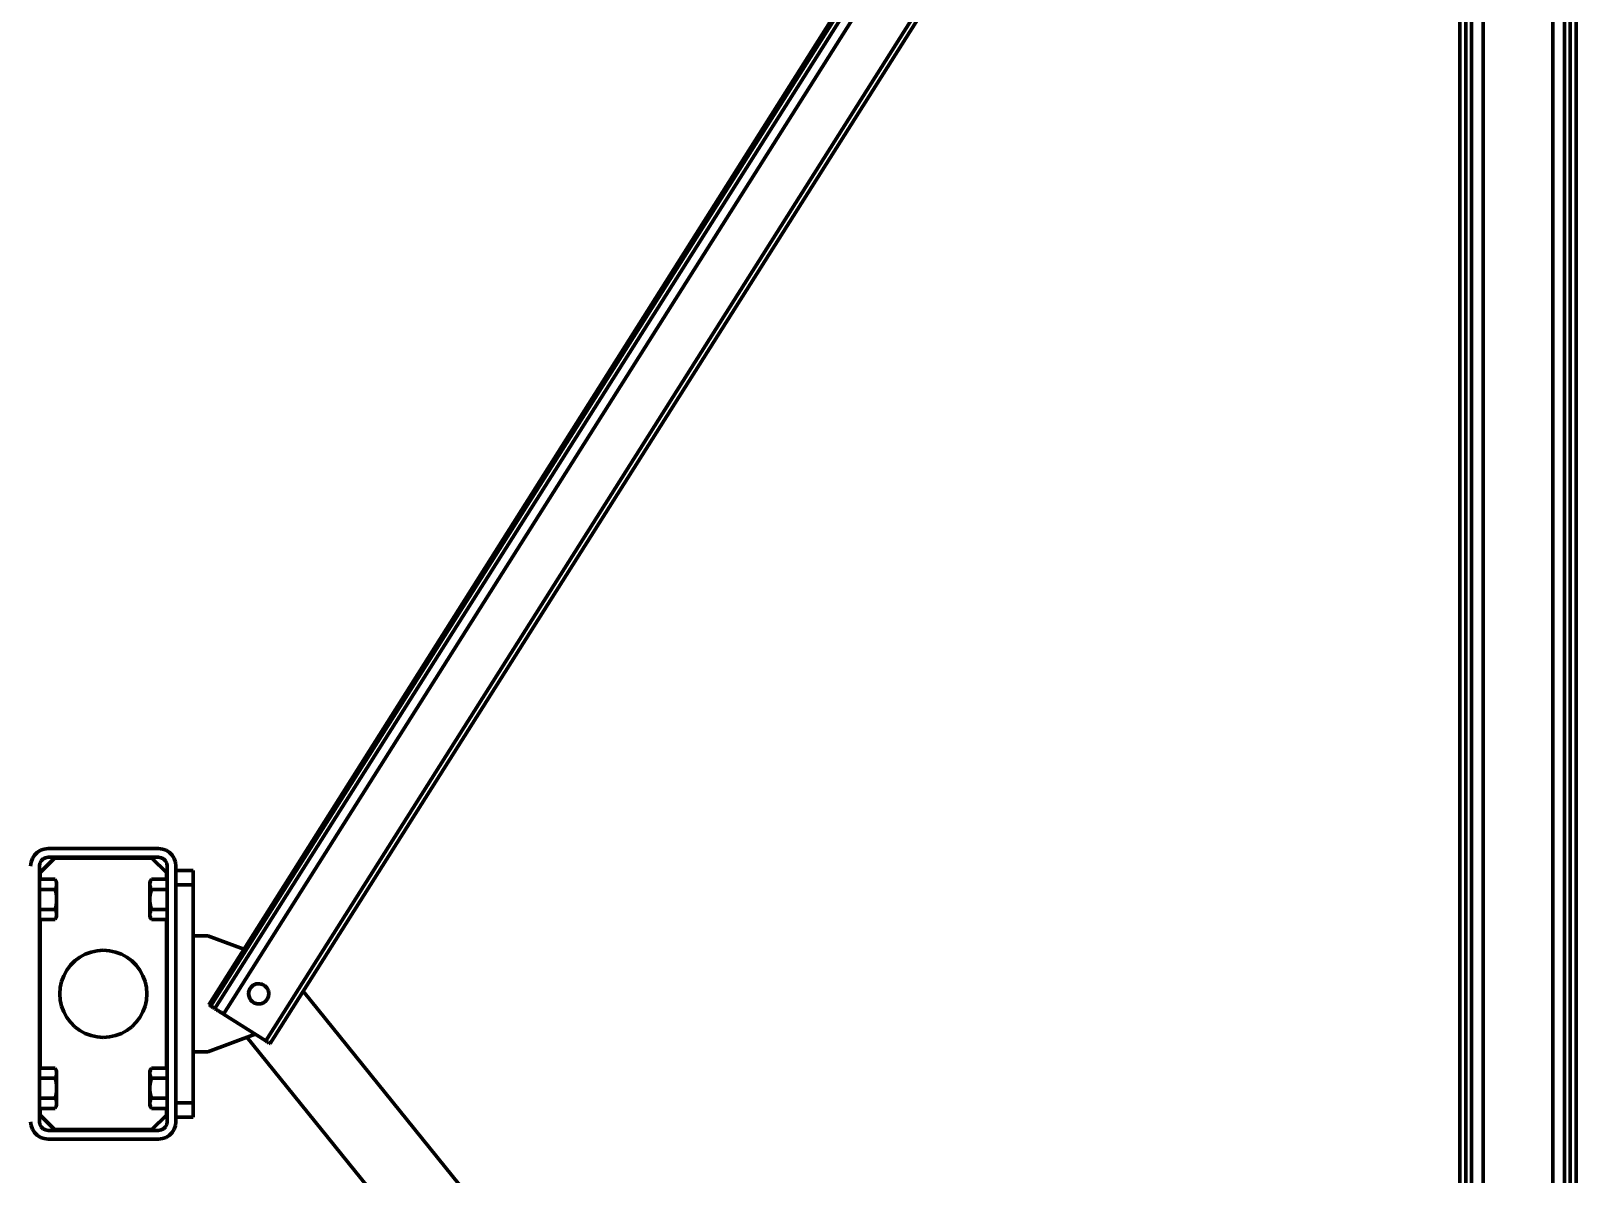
# Model space of a CAD drawing. Header units: millimetres. Extents: x 0 to 594, y 0 to 420.
# Drawn here: x 159.86 to 181.14, y 343.9 to 359.64 of the extents above; entities that cross this region are included whole.
import ezdxf

# ---------------------------------------------------------------- set-up
doc = ezdxf.new("R2010")
doc.units = ezdxf.units.MM

msp = doc.modelspace()

# ---------------------------------------------------------------- linework, layer by layer
at = {"color": 1, "lineweight": 70}
for p, q in [((162.309, 346.229), (177.378, 370.066)), ((177.404, 370.05), (162.335, 346.213)), ((162.394, 346.176), (177.463, 370.012)), ((179.536, 327.6), (179.536, 370.16)), ((179.616, 370.16), (179.616, 327.6)), ((179.696, 327.6), (179.696, 370.16)), ((179.856, 327.6), (179.856, 370.16)), ((180.816, 327.6), (180.816, 370.16)), ((180.976, 327.6), (180.976, 370.16)), ((162.512, 346.101), (177.581, 369.938)), ((181.056, 327.84), (181.056, 369.92)), ((181.136, 327.88), (181.136, 369.88)), ((163.096, 345.733), (178.164, 369.569)), ((163.155, 345.695), (178.223, 369.531)), ((159.909, 348.29), (159.947, 348.328)), ((159.947, 348.328), (159.992, 348.357)), ((159.992, 348.357), (160.043, 348.374)), ((160.043, 348.374), (160.096, 348.38)), ((160.096, 348.38), (161.616, 348.38)), ((161.616, 348.38), (161.67, 348.374)), ((161.67, 348.374), (161.721, 348.357)), ((161.721, 348.357), (161.766, 348.328)), ((161.766, 348.328), (161.804, 348.29)), ((159.856, 348.14), (159.862, 348.194)), ((159.862, 348.194), (159.88, 348.245)), ((159.88, 348.245), (159.909, 348.29)), ((159.982, 348.178), (159.976, 348.14)), ((159.976, 348.14), (159.976, 344.62)), ((159.999, 348.211), (159.982, 348.178)), ((160.186, 348.25), (159.986, 348.05)), ((160.026, 348.238), (159.999, 348.211)), ((160.059, 348.255), (160.026, 348.238)), ((160.096, 348.26), (160.059, 348.255)), ((161.616, 348.26), (160.096, 348.26)), ((161.526, 348.25), (160.186, 348.25)), ((161.726, 348.05), (161.526, 348.25)), ((161.653, 348.255), (161.616, 348.26)), ((161.687, 348.238), (161.653, 348.255)), ((161.713, 348.211), (161.687, 348.238)), ((161.731, 348.178), (161.713, 348.211)), ((161.736, 348.14), (161.731, 348.178)), ((161.736, 344.62), (161.736, 348.14)), ((161.804, 348.29), (161.833, 348.245)), ((161.833, 348.245), (161.85, 348.194)), ((161.85, 348.194), (161.856, 348.14)), ((161.856, 348.14), (161.856, 344.62)), ((160.193, 347.958), (159.976, 347.958)), ((159.986, 348.05), (159.986, 347.958)), ((160.193, 347.958), (160.206, 347.931)), ((160.213, 347.923), (160.193, 347.958)), ((160.206, 347.931), (160.213, 347.906)), ((160.213, 347.922), (160.213, 347.923)), ((160.213, 347.923), (160.213, 347.923)), ((160.213, 347.923), (160.213, 347.923)), ((160.213, 347.923), (160.213, 347.923)), ((160.213, 347.923), (160.213, 347.923)), ((160.213, 347.923), (160.213, 347.922)), ((160.213, 347.921), (160.213, 347.922)), ((160.213, 347.922), (160.213, 347.922)), ((160.213, 347.922), (160.213, 347.922)), ((160.213, 347.922), (160.213, 347.921)), ((160.213, 347.92), (160.213, 347.921)), ((160.213, 347.921), (160.213, 347.92)), ((160.213, 347.919), (160.213, 347.92)), ((160.213, 347.92), (160.213, 347.919)), ((160.213, 347.917), (160.213, 347.919)), ((160.213, 347.919), (160.213, 347.917)), ((160.213, 347.916), (160.213, 347.917)), ((160.213, 347.917), (160.213, 347.916)), ((160.213, 347.914), (160.213, 347.916)), ((160.213, 347.916), (160.213, 347.914)), ((160.213, 347.912), (160.213, 347.914)), ((160.213, 347.914), (160.213, 347.912)), ((160.213, 347.91), (160.213, 347.912)), ((160.213, 347.912), (160.213, 347.91)), ((160.213, 347.908), (160.213, 347.91)), ((160.213, 347.91), (160.213, 347.908)), ((160.213, 347.906), (160.213, 347.908)), ((160.213, 347.908), (160.213, 347.906)), ((160.213, 347.906), (160.213, 347.871)), ((161.499, 347.923), (161.519, 347.958)), ((161.499, 347.906), (161.506, 347.931)), ((161.499, 347.922), (161.499, 347.923)), ((161.499, 347.923), (161.499, 347.923)), ((161.499, 347.923), (161.499, 347.923)), ((161.499, 347.923), (161.499, 347.923)), ((161.499, 347.923), (161.499, 347.923)), ((161.499, 347.923), (161.499, 347.922)), ((161.499, 347.921), (161.499, 347.922)), ((161.499, 347.922), (161.499, 347.922)), ((161.499, 347.922), (161.499, 347.922)), ((161.499, 347.922), (161.499, 347.921)), ((161.499, 347.92), (161.499, 347.921)), ((161.499, 347.921), (161.499, 347.92)), ((161.499, 347.919), (161.499, 347.92)), ((161.499, 347.92), (161.499, 347.919)), ((161.499, 347.917), (161.499, 347.919)), ((161.499, 347.919), (161.499, 347.917)), ((161.499, 347.916), (161.499, 347.917)), ((161.499, 347.917), (161.499, 347.916)), ((161.499, 347.914), (161.499, 347.916)), ((161.499, 347.916), (161.499, 347.914)), ((161.499, 347.912), (161.499, 347.914)), ((161.499, 347.914), (161.499, 347.912)), ((161.499, 347.91), (161.499, 347.912)), ((161.499, 347.912), (161.499, 347.91)), ((161.499, 347.908), (161.499, 347.91)), ((161.499, 347.91), (161.499, 347.908)), ((161.499, 347.906), (161.499, 347.908)), ((161.499, 347.908), (161.499, 347.906)), ((161.499, 347.871), (161.499, 347.906)), ((161.506, 347.931), (161.519, 347.958)), ((161.519, 347.958), (161.736, 347.958)), ((161.726, 347.958), (161.726, 348.05)), ((161.856, 348.08), (162.096, 348.08)), ((162.096, 347.88), (161.856, 347.88)), ((162.096, 348.08), (162.096, 348.079)), ((162.096, 348.079), (162.096, 348.075)), ((162.096, 348.075), (162.096, 348.069)), ((162.096, 348.069), (162.096, 348.061)), ((162.096, 348.061), (162.096, 348.05)), ((162.096, 348.05), (162.096, 348.037)), ((162.096, 348.037), (162.096, 348.022)), ((162.096, 348.022), (162.096, 348.005)), ((162.096, 348.005), (162.096, 347.987)), ((162.096, 347.987), (162.096, 347.967)), ((162.096, 347.967), (162.096, 347.947)), ((162.096, 347.947), (162.096, 347.925)), ((162.096, 347.925), (162.096, 347.903)), ((162.096, 347.903), (162.096, 347.88)), ((162.096, 344.88), (162.096, 347.88)), ((160.193, 347.819), (159.976, 347.819)), ((160.206, 347.846), (160.193, 347.819)), ((160.193, 347.819), (160.206, 347.765)), ((160.213, 347.871), (160.206, 347.846)), ((160.206, 347.765), (160.213, 347.715)), ((160.213, 347.863), (160.213, 347.871)), ((160.213, 347.854), (160.213, 347.863)), ((160.213, 347.844), (160.213, 347.854)), ((160.213, 347.834), (160.213, 347.844)), ((160.213, 347.824), (160.213, 347.834)), ((160.213, 347.813), (160.213, 347.824)), ((160.213, 347.802), (160.213, 347.813)), ((160.213, 347.79), (160.213, 347.802)), ((160.213, 347.778), (160.213, 347.79)), ((160.213, 347.766), (160.213, 347.778)), ((160.213, 347.754), (160.213, 347.766)), ((160.213, 347.741), (160.213, 347.754)), ((160.213, 347.728), (160.213, 347.741)), ((160.213, 347.715), (160.213, 347.728)), ((160.213, 347.715), (160.213, 347.646)), ((161.499, 347.871), (161.499, 347.863)), ((161.506, 347.846), (161.499, 347.871)), ((161.499, 347.863), (161.499, 347.854)), ((161.499, 347.854), (161.499, 347.844)), ((161.499, 347.844), (161.499, 347.834)), ((161.499, 347.834), (161.499, 347.824)), ((161.499, 347.824), (161.499, 347.813)), ((161.499, 347.813), (161.499, 347.802)), ((161.499, 347.802), (161.499, 347.79)), ((161.499, 347.79), (161.499, 347.778)), ((161.499, 347.778), (161.499, 347.766)), ((161.499, 347.766), (161.499, 347.754)), ((161.499, 347.715), (161.506, 347.765)), ((161.499, 347.754), (161.499, 347.741)), ((161.499, 347.741), (161.499, 347.728)), ((161.499, 347.728), (161.499, 347.715)), ((161.499, 347.646), (161.499, 347.715)), ((161.519, 347.819), (161.506, 347.846)), ((161.506, 347.765), (161.519, 347.819)), ((161.519, 347.819), (161.736, 347.819)), ((160.193, 347.542), (159.976, 347.542)), ((160.206, 347.596), (160.193, 347.542)), ((160.193, 347.542), (160.206, 347.515)), ((160.213, 347.646), (160.206, 347.596)), ((160.206, 347.515), (160.213, 347.49)), ((160.213, 347.455), (160.206, 347.43)), ((160.213, 347.633), (160.213, 347.646)), ((160.213, 347.62), (160.213, 347.633)), ((160.213, 347.607), (160.213, 347.62)), ((160.213, 347.595), (160.213, 347.607)), ((160.213, 347.583), (160.213, 347.595)), ((160.213, 347.571), (160.213, 347.583)), ((160.213, 347.559), (160.213, 347.571)), ((160.213, 347.548), (160.213, 347.559)), ((160.213, 347.537), (160.213, 347.548)), ((160.213, 347.527), (160.213, 347.537)), ((160.213, 347.517), (160.213, 347.527)), ((160.213, 347.507), (160.213, 347.517)), ((160.213, 347.498), (160.213, 347.507)), ((160.213, 347.49), (160.213, 347.498)), ((160.213, 347.49), (160.213, 347.455)), ((160.213, 347.455), (160.213, 347.453)), ((160.213, 347.453), (160.213, 347.455)), ((161.506, 347.596), (161.499, 347.646)), ((161.499, 347.646), (161.499, 347.633)), ((161.499, 347.633), (161.499, 347.62)), ((161.499, 347.62), (161.499, 347.607)), ((161.499, 347.607), (161.499, 347.595)), ((161.499, 347.595), (161.499, 347.583)), ((161.499, 347.583), (161.499, 347.571)), ((161.499, 347.571), (161.499, 347.559)), ((161.499, 347.559), (161.499, 347.548)), ((161.499, 347.548), (161.499, 347.537)), ((161.499, 347.537), (161.499, 347.527)), ((161.499, 347.527), (161.499, 347.517)), ((161.499, 347.517), (161.499, 347.507)), ((161.499, 347.49), (161.506, 347.515)), ((161.499, 347.507), (161.499, 347.498)), ((161.499, 347.498), (161.499, 347.49)), ((161.499, 347.455), (161.499, 347.49)), ((161.499, 347.455), (161.499, 347.453)), ((161.499, 347.453), (161.499, 347.455)), ((161.506, 347.43), (161.499, 347.455)), ((161.519, 347.542), (161.506, 347.596)), ((161.506, 347.515), (161.519, 347.542)), ((161.519, 347.542), (161.736, 347.542)), ((160.193, 347.403), (159.976, 347.403)), ((159.986, 347.403), (159.986, 345.358)), ((160.213, 347.438), (160.193, 347.403)), ((160.206, 347.43), (160.193, 347.403)), ((160.213, 347.453), (160.213, 347.451)), ((160.213, 347.451), (160.213, 347.453)), ((160.213, 347.451), (160.213, 347.449)), ((160.213, 347.449), (160.213, 347.451)), ((160.213, 347.449), (160.213, 347.447)), ((160.213, 347.447), (160.213, 347.449)), ((160.213, 347.447), (160.213, 347.445)), ((160.213, 347.445), (160.213, 347.447)), ((160.213, 347.445), (160.213, 347.444)), ((160.213, 347.444), (160.213, 347.445)), ((160.213, 347.444), (160.213, 347.442)), ((160.213, 347.442), (160.213, 347.444)), ((160.213, 347.442), (160.213, 347.441)), ((160.213, 347.441), (160.213, 347.442)), ((160.213, 347.441), (160.213, 347.44)), ((160.213, 347.44), (160.213, 347.441)), ((160.213, 347.44), (160.213, 347.439)), ((160.213, 347.439), (160.213, 347.44)), ((160.213, 347.439), (160.213, 347.439)), ((160.213, 347.439), (160.213, 347.438)), ((160.213, 347.438), (160.213, 347.439)), ((160.213, 347.439), (160.213, 347.439)), ((160.213, 347.438), (160.213, 347.438)), ((160.213, 347.438), (160.213, 347.438)), ((160.213, 347.438), (160.213, 347.438)), ((160.213, 347.438), (160.213, 347.438)), ((161.499, 347.453), (161.499, 347.451)), ((161.499, 347.451), (161.499, 347.453)), ((161.499, 347.451), (161.499, 347.449)), ((161.499, 347.449), (161.499, 347.451)), ((161.499, 347.449), (161.499, 347.447)), ((161.499, 347.447), (161.499, 347.449)), ((161.499, 347.447), (161.499, 347.445)), ((161.499, 347.445), (161.499, 347.447)), ((161.499, 347.445), (161.499, 347.444)), ((161.499, 347.444), (161.499, 347.445)), ((161.499, 347.444), (161.499, 347.442)), ((161.499, 347.442), (161.499, 347.444)), ((161.499, 347.442), (161.499, 347.441)), ((161.499, 347.441), (161.499, 347.442)), ((161.499, 347.441), (161.499, 347.44)), ((161.499, 347.44), (161.499, 347.441)), ((161.499, 347.44), (161.499, 347.439)), ((161.499, 347.439), (161.499, 347.44)), ((161.499, 347.439), (161.499, 347.439)), ((161.499, 347.439), (161.499, 347.438)), ((161.499, 347.438), (161.499, 347.439)), ((161.499, 347.439), (161.499, 347.439)), ((161.499, 347.438), (161.499, 347.438)), ((161.499, 347.438), (161.499, 347.438)), ((161.499, 347.438), (161.499, 347.438)), ((161.499, 347.438), (161.499, 347.438)), ((161.499, 347.438), (161.519, 347.403)), ((161.519, 347.403), (161.506, 347.43)), ((161.519, 347.403), (161.736, 347.403)), ((161.726, 345.358), (161.726, 347.403)), ((159.986, 347.142), (159.976, 347.142)), ((161.726, 347.142), (161.736, 347.142)), ((162.096, 347.18), (162.296, 347.18)), ((162.296, 347.18), (162.792, 346.993)), ((162.296, 347.18), (162.792, 346.993)), ((159.986, 347.003), (159.976, 347.003)), ((160.463, 346.834), (160.403, 346.773)), ((160.532, 346.885), (160.463, 346.834)), ((160.607, 346.926), (160.532, 346.885)), ((160.687, 346.956), (160.607, 346.926)), ((160.771, 346.974), (160.687, 346.956)), ((160.856, 346.98), (160.771, 346.974)), ((160.942, 346.974), (160.856, 346.98)), ((161.025, 346.956), (160.942, 346.974)), ((161.106, 346.926), (161.025, 346.956)), ((161.181, 346.885), (161.106, 346.926)), ((161.249, 346.834), (161.181, 346.885)), ((161.31, 346.773), (161.249, 346.834)), ((161.726, 347.003), (161.736, 347.003)), ((160.311, 346.63), (160.281, 346.55)), ((160.352, 346.705), (160.311, 346.63)), ((160.403, 346.773), (160.352, 346.705)), ((161.361, 346.705), (161.31, 346.773)), ((161.402, 346.63), (161.361, 346.705)), ((161.432, 346.55), (161.402, 346.63)), ((160.263, 346.466), (160.256, 346.38)), ((160.281, 346.55), (160.263, 346.466)), ((161.45, 346.466), (161.432, 346.55)), ((161.456, 346.38), (161.45, 346.466)), ((162.868, 346.437), (162.857, 346.397)), ((162.86, 346.411), (162.857, 346.372)), ((162.857, 346.397), (162.859, 346.355)), ((162.874, 346.449), (162.86, 346.411)), ((162.891, 346.472), (162.868, 346.437)), ((162.898, 346.48), (162.874, 346.449)), ((162.922, 346.499), (162.891, 346.472)), ((162.93, 346.504), (162.898, 346.48)), ((162.961, 346.516), (162.922, 346.499)), ((162.968, 346.518), (162.93, 346.504)), ((163.002, 346.52), (162.961, 346.516)), ((163.008, 346.52), (162.968, 346.518)), ((163.043, 346.512), (163.002, 346.52)), ((163.046, 346.511), (163.008, 346.52)), ((163.08, 346.493), (163.043, 346.512)), ((163.081, 346.492), (163.046, 346.511)), ((163.109, 346.463), (163.08, 346.493)), ((163.109, 346.463), (163.081, 346.492)), ((163.128, 346.428), (163.109, 346.463)), ((163.129, 346.426), (163.109, 346.463)), ((163.136, 346.389), (163.128, 346.428)), ((163.136, 346.385), (163.129, 346.426)), ((163.61, 346.416), (177.694, 328.98)), ((160.256, 346.38), (160.263, 346.295)), ((160.263, 346.295), (160.281, 346.211)), ((160.281, 346.211), (160.311, 346.131)), ((161.402, 346.131), (161.432, 346.211)), ((161.432, 346.211), (161.45, 346.295)), ((161.45, 346.295), (161.456, 346.38)), ((162.309, 346.229), (162.335, 346.213)), ((162.335, 346.213), (162.341, 346.209)), ((162.341, 346.209), (162.348, 346.205)), ((162.348, 346.205), (162.354, 346.201)), ((162.354, 346.201), (162.36, 346.197)), ((162.36, 346.197), (162.366, 346.194)), ((162.366, 346.194), (162.372, 346.19)), ((162.372, 346.19), (162.377, 346.187)), ((162.377, 346.187), (162.381, 346.184)), ((162.381, 346.184), (162.385, 346.182)), ((162.385, 346.182), (162.388, 346.18)), ((162.388, 346.18), (162.391, 346.178)), ((162.391, 346.178), (162.392, 346.177)), ((162.392, 346.177), (162.394, 346.176)), ((162.857, 346.372), (162.865, 346.333)), ((162.859, 346.355), (162.872, 346.315)), ((162.865, 346.333), (162.884, 346.298)), ((162.872, 346.315), (162.897, 346.282)), ((162.884, 346.298), (162.912, 346.269)), ((162.897, 346.282), (162.931, 346.257)), ((162.912, 346.269), (162.946, 346.25)), ((162.931, 346.257), (162.97, 346.243)), ((162.946, 346.25), (162.985, 346.241)), ((162.97, 346.243), (163.012, 346.241)), ((162.985, 346.241), (163.025, 346.243)), ((163.012, 346.241), (163.052, 346.252)), ((163.025, 346.243), (163.062, 346.257)), ((163.052, 346.252), (163.087, 346.274)), ((163.062, 346.257), (163.095, 346.281)), ((163.087, 346.274), (163.115, 346.306)), ((163.095, 346.281), (163.119, 346.312)), ((163.115, 346.306), (163.132, 346.344)), ((163.119, 346.312), (163.133, 346.35)), ((163.132, 346.344), (163.136, 346.385)), ((163.133, 346.35), (163.136, 346.389)), ((160.311, 346.131), (160.352, 346.056)), ((160.352, 346.056), (160.403, 345.988)), ((160.403, 345.988), (160.463, 345.927)), ((161.249, 345.927), (161.31, 345.988)), ((161.31, 345.988), (161.361, 346.056)), ((161.361, 346.056), (161.402, 346.131)), ((162.394, 346.176), (162.394, 346.176)), ((162.394, 346.176), (162.395, 346.176)), ((162.395, 346.176), (162.397, 346.174)), ((162.397, 346.174), (162.401, 346.172)), ((162.401, 346.172), (162.406, 346.169)), ((162.406, 346.169), (162.412, 346.165)), ((162.412, 346.165), (162.42, 346.16)), ((162.42, 346.16), (162.429, 346.154)), ((162.429, 346.154), (162.438, 346.148)), ((162.438, 346.148), (162.449, 346.141)), ((162.449, 346.141), (162.461, 346.134)), ((162.461, 346.134), (162.473, 346.126)), ((162.473, 346.126), (162.486, 346.118)), ((162.486, 346.118), (162.499, 346.11)), ((162.499, 346.11), (162.512, 346.101)), ((162.512, 346.101), (163.096, 345.733)), ((159.986, 345.758), (159.976, 345.758)), ((160.463, 345.927), (160.532, 345.876)), ((160.532, 345.876), (160.607, 345.835)), ((160.607, 345.835), (160.687, 345.805)), ((160.687, 345.805), (160.771, 345.787)), ((160.771, 345.787), (160.856, 345.78)), ((160.856, 345.78), (160.942, 345.787)), ((160.942, 345.787), (161.025, 345.805)), ((161.025, 345.805), (161.106, 345.835)), ((161.106, 345.835), (161.181, 345.876)), ((161.181, 345.876), (161.249, 345.927)), ((161.726, 345.758), (161.736, 345.758)), ((162.946, 345.827), (162.296, 345.58)), ((162.835, 345.785), (176.76, 328.546)), ((159.986, 345.619), (159.976, 345.619)), ((161.726, 345.619), (161.736, 345.619)), ((162.296, 345.58), (162.096, 345.58)), ((163.096, 345.733), (163.102, 345.728)), ((163.102, 345.728), (163.109, 345.724)), ((163.109, 345.724), (163.115, 345.72)), ((163.115, 345.72), (163.121, 345.716)), ((163.121, 345.716), (163.127, 345.713)), ((163.127, 345.713), (163.132, 345.709)), ((163.132, 345.709), (163.137, 345.706)), ((163.137, 345.706), (163.142, 345.703)), ((163.142, 345.703), (163.146, 345.701)), ((163.146, 345.701), (163.149, 345.699)), ((163.149, 345.699), (163.151, 345.697)), ((163.151, 345.697), (163.153, 345.696)), ((163.153, 345.696), (163.154, 345.695)), ((163.154, 345.695), (163.155, 345.695)), ((160.193, 345.358), (159.976, 345.358)), ((160.193, 345.358), (160.206, 345.331)), ((160.213, 345.323), (160.193, 345.358)), ((160.206, 345.331), (160.213, 345.306)), ((161.499, 345.323), (161.519, 345.358)), ((161.499, 345.306), (161.506, 345.331)), ((161.506, 345.331), (161.519, 345.358)), ((161.519, 345.358), (161.736, 345.358)), ((160.193, 345.219), (159.976, 345.219)), ((160.206, 345.246), (160.193, 345.219)), ((160.193, 345.219), (160.206, 345.165)), ((160.213, 345.271), (160.206, 345.246)), ((160.206, 345.165), (160.213, 345.115)), ((160.213, 345.322), (160.213, 345.323)), ((160.213, 345.323), (160.213, 345.323)), ((160.213, 345.323), (160.213, 345.323)), ((160.213, 345.323), (160.213, 345.323)), ((160.213, 345.323), (160.213, 345.323)), ((160.213, 345.323), (160.213, 345.322)), ((160.213, 345.321), (160.213, 345.322)), ((160.213, 345.322), (160.213, 345.322)), ((160.213, 345.322), (160.213, 345.322)), ((160.213, 345.322), (160.213, 345.321)), ((160.213, 345.32), (160.213, 345.321)), ((160.213, 345.321), (160.213, 345.32)), ((160.213, 345.319), (160.213, 345.32)), ((160.213, 345.32), (160.213, 345.319)), ((160.213, 345.317), (160.213, 345.319)), ((160.213, 345.319), (160.213, 345.317)), ((160.213, 345.316), (160.213, 345.317)), ((160.213, 345.317), (160.213, 345.316)), ((160.213, 345.314), (160.213, 345.316)), ((160.213, 345.316), (160.213, 345.314)), ((160.213, 345.312), (160.213, 345.314)), ((160.213, 345.314), (160.213, 345.312)), ((160.213, 345.31), (160.213, 345.312)), ((160.213, 345.312), (160.213, 345.31)), ((160.213, 345.308), (160.213, 345.31)), ((160.213, 345.31), (160.213, 345.308)), ((160.213, 345.306), (160.213, 345.308)), ((160.213, 345.308), (160.213, 345.306)), ((160.213, 345.306), (160.213, 345.271)), ((160.213, 345.263), (160.213, 345.271)), ((160.213, 345.254), (160.213, 345.263)), ((160.213, 345.244), (160.213, 345.254)), ((160.213, 345.234), (160.213, 345.244)), ((160.213, 345.224), (160.213, 345.234)), ((160.213, 345.213), (160.213, 345.224)), ((160.213, 345.202), (160.213, 345.213)), ((160.213, 345.19), (160.213, 345.202)), ((160.213, 345.178), (160.213, 345.19)), ((160.213, 345.166), (160.213, 345.178)), ((160.213, 345.154), (160.213, 345.166)), ((160.213, 345.141), (160.213, 345.154)), ((160.213, 345.128), (160.213, 345.141)), ((160.213, 345.115), (160.213, 345.128)), ((160.213, 345.115), (160.213, 345.046)), ((161.499, 345.322), (161.499, 345.323)), ((161.499, 345.323), (161.499, 345.323)), ((161.499, 345.323), (161.499, 345.323)), ((161.499, 345.323), (161.499, 345.323)), ((161.499, 345.323), (161.499, 345.323)), ((161.499, 345.323), (161.499, 345.322)), ((161.499, 345.321), (161.499, 345.322)), ((161.499, 345.322), (161.499, 345.322)), ((161.499, 345.322), (161.499, 345.322)), ((161.499, 345.322), (161.499, 345.321)), ((161.499, 345.32), (161.499, 345.321)), ((161.499, 345.321), (161.499, 345.32)), ((161.499, 345.319), (161.499, 345.32)), ((161.499, 345.32), (161.499, 345.319)), ((161.499, 345.317), (161.499, 345.319)), ((161.499, 345.319), (161.499, 345.317)), ((161.499, 345.316), (161.499, 345.317)), ((161.499, 345.317), (161.499, 345.316)), ((161.499, 345.314), (161.499, 345.316)), ((161.499, 345.316), (161.499, 345.314)), ((161.499, 345.312), (161.499, 345.314)), ((161.499, 345.314), (161.499, 345.312)), ((161.499, 345.31), (161.499, 345.312)), ((161.499, 345.312), (161.499, 345.31)), ((161.499, 345.308), (161.499, 345.31)), ((161.499, 345.31), (161.499, 345.308)), ((161.499, 345.306), (161.499, 345.308)), ((161.499, 345.308), (161.499, 345.306)), ((161.499, 345.271), (161.499, 345.306)), ((161.499, 345.271), (161.499, 345.263)), ((161.506, 345.246), (161.499, 345.271)), ((161.499, 345.263), (161.499, 345.254)), ((161.499, 345.254), (161.499, 345.244)), ((161.499, 345.244), (161.499, 345.234)), ((161.499, 345.234), (161.499, 345.224)), ((161.499, 345.224), (161.499, 345.213)), ((161.499, 345.213), (161.499, 345.202)), ((161.499, 345.202), (161.499, 345.19)), ((161.499, 345.19), (161.499, 345.178)), ((161.499, 345.178), (161.499, 345.166)), ((161.499, 345.166), (161.499, 345.154)), ((161.499, 345.115), (161.506, 345.165)), ((161.499, 345.154), (161.499, 345.141)), ((161.499, 345.141), (161.499, 345.128)), ((161.499, 345.128), (161.499, 345.115)), ((161.499, 345.046), (161.499, 345.115)), ((161.519, 345.219), (161.506, 345.246)), ((161.506, 345.165), (161.519, 345.219)), ((161.519, 345.219), (161.736, 345.219)), ((160.193, 344.942), (159.976, 344.942)), ((160.206, 344.996), (160.193, 344.942)), ((160.193, 344.942), (160.206, 344.915)), ((160.213, 345.046), (160.206, 344.996)), ((160.206, 344.915), (160.213, 344.89)), ((160.213, 345.033), (160.213, 345.046)), ((160.213, 345.02), (160.213, 345.033)), ((160.213, 345.007), (160.213, 345.02)), ((160.213, 344.995), (160.213, 345.007)), ((160.213, 344.983), (160.213, 344.995)), ((160.213, 344.971), (160.213, 344.983)), ((160.213, 344.959), (160.213, 344.971)), ((160.213, 344.948), (160.213, 344.959)), ((160.213, 344.937), (160.213, 344.948)), ((160.213, 344.927), (160.213, 344.937)), ((160.213, 344.917), (160.213, 344.927)), ((160.213, 344.907), (160.213, 344.917)), ((160.213, 344.898), (160.213, 344.907)), ((161.506, 344.996), (161.499, 345.046)), ((161.499, 345.046), (161.499, 345.033)), ((161.499, 345.033), (161.499, 345.02)), ((161.499, 345.02), (161.499, 345.007)), ((161.499, 345.007), (161.499, 344.995)), ((161.499, 344.995), (161.499, 344.983)), ((161.499, 344.983), (161.499, 344.971)), ((161.499, 344.971), (161.499, 344.959)), ((161.499, 344.959), (161.499, 344.948)), ((161.499, 344.948), (161.499, 344.937)), ((161.499, 344.937), (161.499, 344.927)), ((161.499, 344.927), (161.499, 344.917)), ((161.499, 344.917), (161.499, 344.907)), ((161.499, 344.89), (161.506, 344.915)), ((161.499, 344.907), (161.499, 344.898)), ((161.519, 344.942), (161.506, 344.996)), ((161.506, 344.915), (161.519, 344.942)), ((161.519, 344.942), (161.736, 344.942)), ((160.193, 344.803), (159.976, 344.803)), ((159.986, 344.803), (159.986, 344.71)), ((159.986, 344.71), (160.186, 344.51)), ((160.213, 344.838), (160.193, 344.803)), ((160.206, 344.83), (160.193, 344.803)), ((160.213, 344.855), (160.206, 344.83)), ((160.213, 344.89), (160.213, 344.898)), ((160.213, 344.89), (160.213, 344.855)), ((160.213, 344.855), (160.213, 344.853)), ((160.213, 344.853), (160.213, 344.855)), ((160.213, 344.853), (160.213, 344.851)), ((160.213, 344.851), (160.213, 344.853)), ((160.213, 344.851), (160.213, 344.849)), ((160.213, 344.849), (160.213, 344.851)), ((160.213, 344.849), (160.213, 344.847)), ((160.213, 344.847), (160.213, 344.849)), ((160.213, 344.847), (160.213, 344.845)), ((160.213, 344.845), (160.213, 344.847)), ((160.213, 344.845), (160.213, 344.844)), ((160.213, 344.844), (160.213, 344.845)), ((160.213, 344.844), (160.213, 344.842)), ((160.213, 344.842), (160.213, 344.844)), ((160.213, 344.842), (160.213, 344.841)), ((160.213, 344.841), (160.213, 344.842)), ((160.213, 344.841), (160.213, 344.84)), ((160.213, 344.84), (160.213, 344.841)), ((160.213, 344.84), (160.213, 344.839)), ((160.213, 344.839), (160.213, 344.84)), ((160.213, 344.839), (160.213, 344.839)), ((160.213, 344.839), (160.213, 344.838)), ((160.213, 344.838), (160.213, 344.839)), ((160.213, 344.839), (160.213, 344.839)), ((160.213, 344.838), (160.213, 344.838)), ((160.213, 344.838), (160.213, 344.838)), ((160.213, 344.838), (160.213, 344.838)), ((160.213, 344.838), (160.213, 344.838)), ((161.499, 344.898), (161.499, 344.89)), ((161.499, 344.855), (161.499, 344.89)), ((161.499, 344.855), (161.499, 344.853)), ((161.499, 344.853), (161.499, 344.855)), ((161.506, 344.83), (161.499, 344.855)), ((161.499, 344.853), (161.499, 344.851)), ((161.499, 344.851), (161.499, 344.853)), ((161.499, 344.851), (161.499, 344.849)), ((161.499, 344.849), (161.499, 344.851)), ((161.499, 344.849), (161.499, 344.847)), ((161.499, 344.847), (161.499, 344.849)), ((161.499, 344.847), (161.499, 344.845)), ((161.499, 344.845), (161.499, 344.847)), ((161.499, 344.845), (161.499, 344.844)), ((161.499, 344.844), (161.499, 344.845)), ((161.499, 344.844), (161.499, 344.842)), ((161.499, 344.842), (161.499, 344.844)), ((161.499, 344.842), (161.499, 344.841)), ((161.499, 344.841), (161.499, 344.842)), ((161.499, 344.841), (161.499, 344.84)), ((161.499, 344.84), (161.499, 344.841)), ((161.499, 344.84), (161.499, 344.839)), ((161.499, 344.839), (161.499, 344.84)), ((161.499, 344.839), (161.499, 344.839)), ((161.499, 344.839), (161.499, 344.838)), ((161.499, 344.838), (161.499, 344.839)), ((161.499, 344.839), (161.499, 344.839)), ((161.499, 344.838), (161.499, 344.838)), ((161.499, 344.838), (161.499, 344.838)), ((161.499, 344.838), (161.499, 344.838)), ((161.499, 344.838), (161.499, 344.838)), ((161.499, 344.838), (161.519, 344.803)), ((161.519, 344.803), (161.506, 344.83)), ((161.519, 344.803), (161.736, 344.803)), ((161.526, 344.51), (161.726, 344.71)), ((161.726, 344.71), (161.726, 344.803)), ((161.856, 344.88), (162.096, 344.88)), ((162.096, 344.88), (162.096, 344.858)), ((162.096, 344.858), (162.096, 344.836)), ((162.096, 344.836), (162.096, 344.814)), ((162.096, 344.814), (162.096, 344.794)), ((162.096, 344.794), (162.096, 344.774)), ((162.096, 344.774), (162.096, 344.756)), ((162.096, 344.756), (162.096, 344.739)), ((162.096, 344.739), (162.096, 344.724)), ((162.096, 344.724), (162.096, 344.711)), ((162.096, 344.711), (162.096, 344.7)), ((162.096, 344.7), (162.096, 344.692)), ((162.096, 344.692), (162.096, 344.685)), ((159.862, 344.567), (159.856, 344.62)), ((159.88, 344.516), (159.862, 344.567)), ((159.909, 344.471), (159.88, 344.516)), ((159.976, 344.62), (159.982, 344.583)), ((159.982, 344.583), (159.999, 344.55)), ((159.999, 344.55), (160.026, 344.523)), ((160.026, 344.523), (160.059, 344.506)), ((160.059, 344.506), (160.096, 344.5)), ((160.096, 344.5), (161.616, 344.5)), ((160.186, 344.51), (161.526, 344.51)), ((161.616, 344.5), (161.653, 344.506)), ((161.653, 344.506), (161.687, 344.523)), ((161.687, 344.523), (161.713, 344.55)), ((161.713, 344.55), (161.731, 344.583)), ((161.731, 344.583), (161.736, 344.62)), ((161.833, 344.516), (161.804, 344.471)), ((161.85, 344.567), (161.833, 344.516)), ((161.856, 344.62), (161.85, 344.567)), ((162.096, 344.68), (161.856, 344.68)), ((161.856, 344.68), (162.096, 344.68)), ((162.096, 344.68), (161.856, 344.68)), ((162.096, 344.685), (162.096, 344.682)), ((162.096, 344.682), (162.096, 344.68)), ((159.947, 344.433), (159.909, 344.471)), ((159.992, 344.404), (159.947, 344.433)), ((160.043, 344.386), (159.992, 344.404)), ((160.096, 344.38), (160.043, 344.386)), ((161.616, 344.38), (160.096, 344.38)), ((161.67, 344.386), (161.616, 344.38)), ((161.721, 344.404), (161.67, 344.386)), ((161.766, 344.433), (161.721, 344.404)), ((161.804, 344.471), (161.766, 344.433))]:
    msp.add_line(p, q, dxfattribs=at)

doc.saveas('drawing.dxf')
